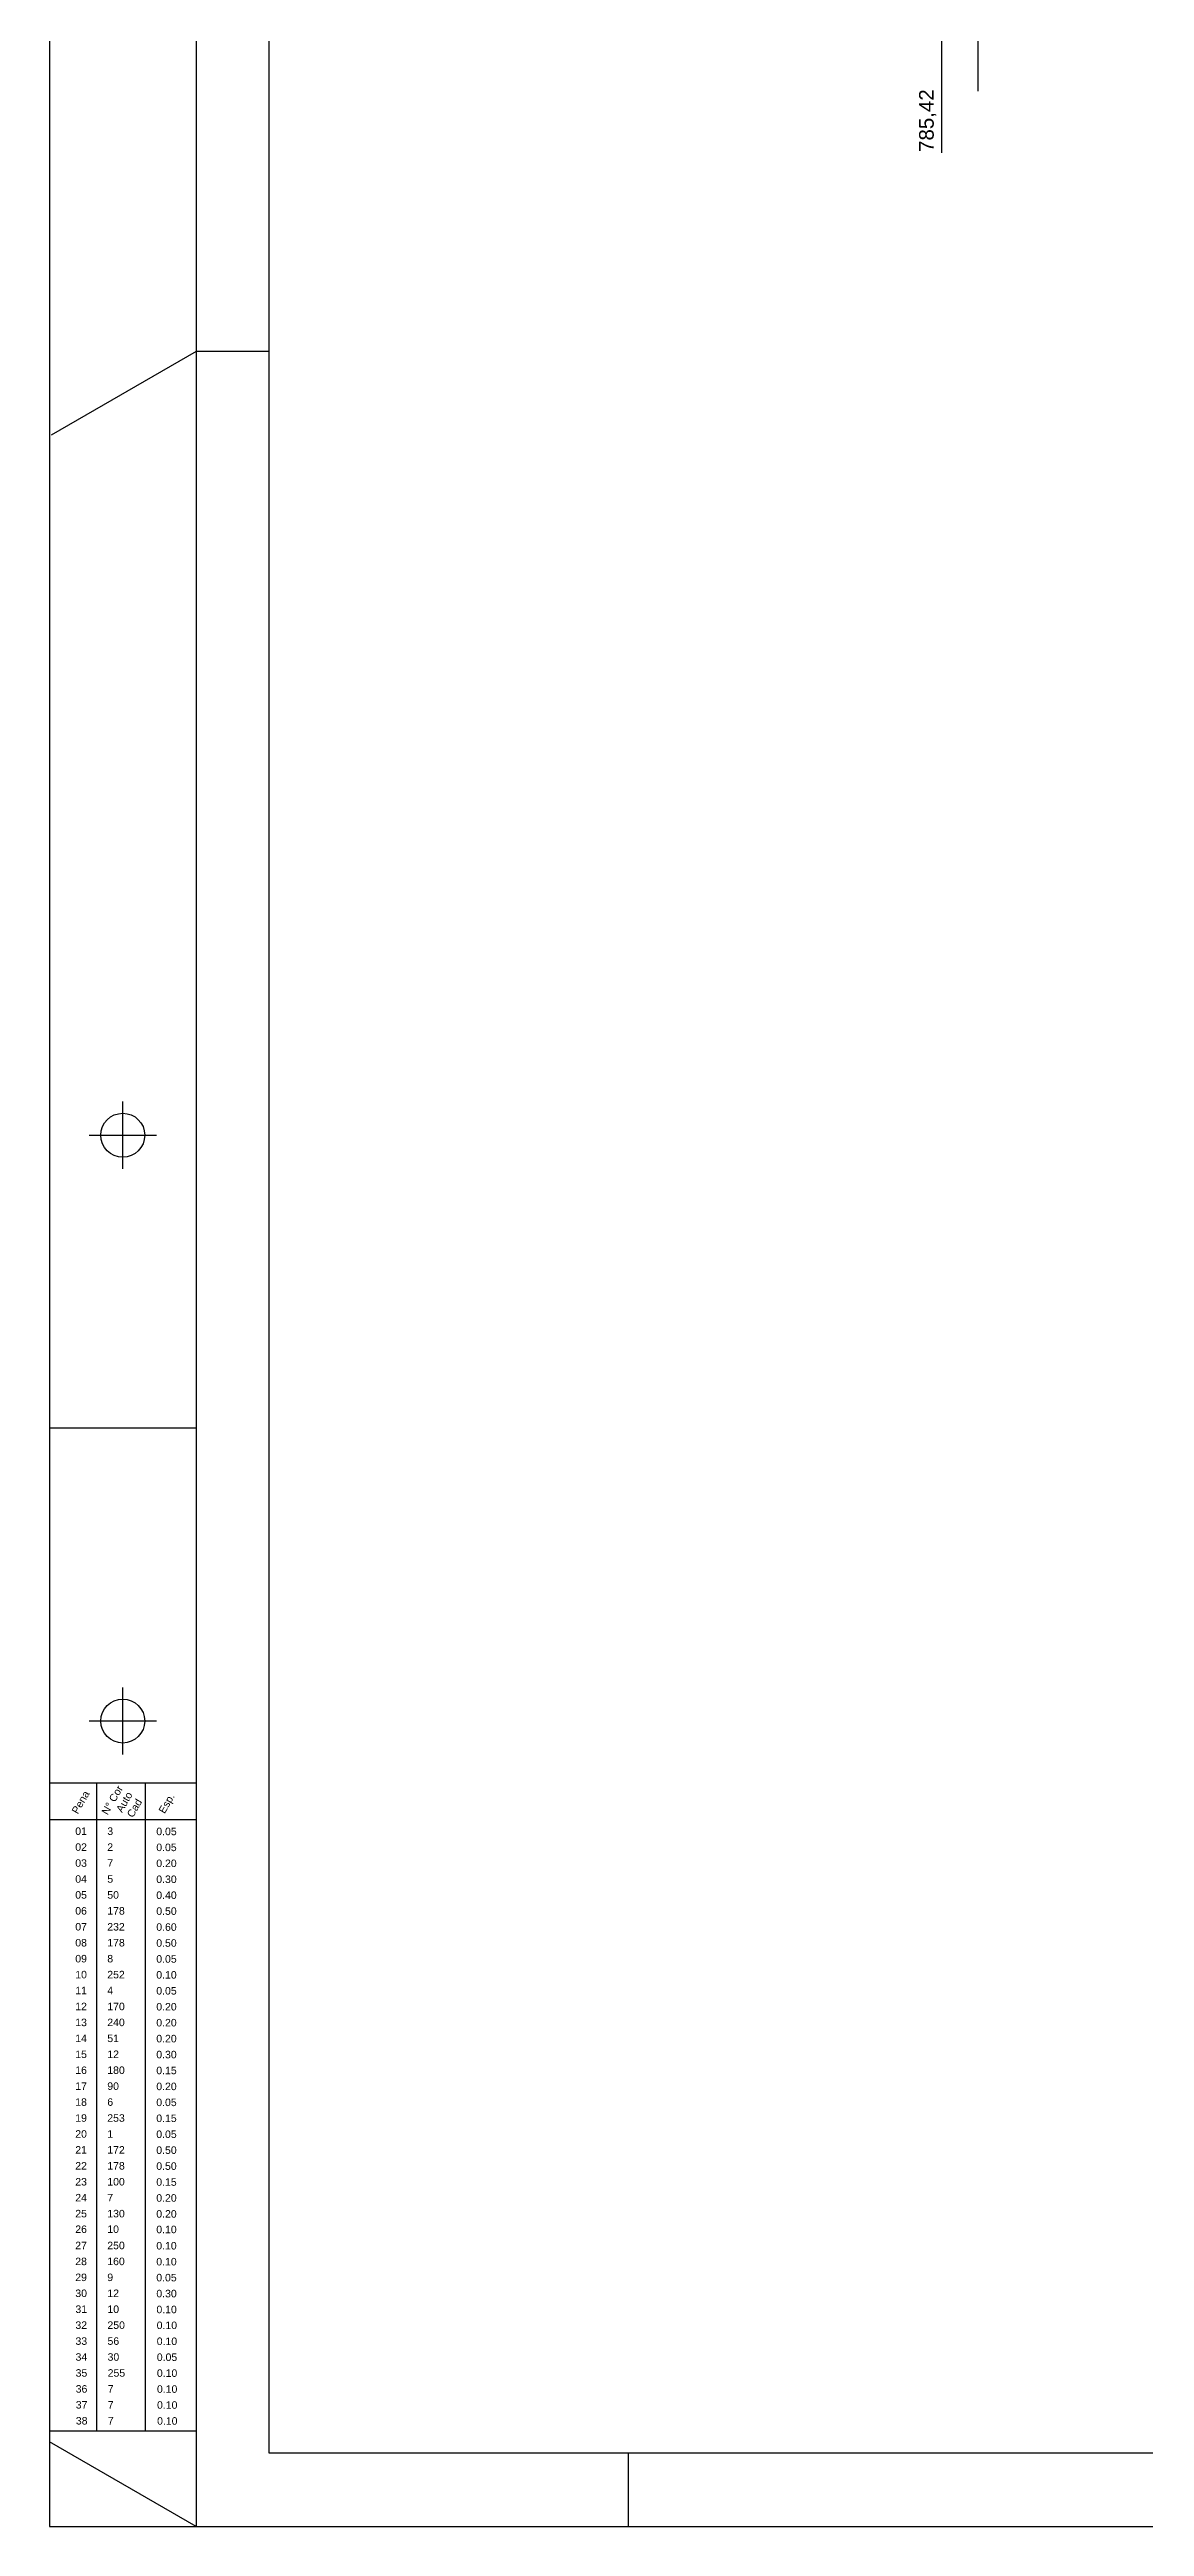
# Model space of a CAD drawing. Extents: x 0 to 119, y 0 to 84.
# Drawn here: x 0 to 14.95, y 0 to 33.82 of the extents above; entities that cross this region are included whole.
import ezdxf

# ---------------------------------------------------------------- set-up
doc = ezdxf.new("R2010")
doc.units = 0
doc.header["$MEASUREMENT"] = 0
for name, color, linetype in [('3', 7, 'CONTINUOUS'), ('40', 7, 'CONTINUOUS'), ('7', 232, 'CONTINUOUS')]:
    doc.layers.add(name, color=color, linetype=linetype)
doc.styles.add('TQS_ARIAL', font='arial.ttf')

msp = doc.modelspace()

# ---------------------------------------------------------------- linework, layer by layer
at = {"layer": '3', "color": 7, "linetype": 'Continuous'}
for p, q in [((12.6805, 33.255544), (12.6805, 76.943834)), ((12.1805, 34.336342), (12.1805, 32.416342))]:
    msp.add_line(p, q, dxfattribs=at)
at = {"layer": '40', "linetype": 'Continuous'}
for p, q in [((0, 84.100001), (0, 0)), ((2, 84.100001), (2, 0)), ((2, 29.699799), (0.021088, 28.55727)), ((3, 29.699799), (2, 29.699799)), ((3, 29.699799), (2, 29.699799)), ((1.000007, 18.539825), (1.000007, 19.457843)), ((0.540515, 18.999806), (1.460007, 18.999806)), ((1.999997, 14.999811), (-0.000003, 14.999811)), ((1.000007, 10.53983), (1.000007, 11.457848)), ((0.540515, 10.999811), (1.460007, 10.999811)), ((0, 10.153592), (2, 10.153592)), ((0.644534, 1.306256), (0.644534, 10.153592)), ((1.311557, 1.307681), (1.311557, 10.155017)), ((0, 9.656309), (2, 9.656309)), ((2.000007, -0.000189), (-0.000003, 1.154508)), ((0, 1.307681), (2, 1.307681)), ((2, 0.999998), (2, -0.000002)), ((7.9, 0.999998), (7.9, -0.000002)), ((0, 0), (117.9, -0.000002))]:
    msp.add_line(p, q, dxfattribs=at)
for centre in [(1.000007, 18.998834), (1.000007, 10.998839)]:
    msp.add_circle(centre, 0.3, dxfattribs=at)
at = {"layer": '7', "color": 232, "linetype": 'Continuous'}
for p, q in [((3, 0.999999), (3, 83.100001)), ((117.9, 0.999998), (3, 0.999999))]:
    msp.add_line(p, q, dxfattribs=at)

# ---------------------------------------------------------------- texts
at = {"layer": '3', "color": 7, "linetype": 'Continuous', "style": 'TQS_ARIAL'}
msp.add_text('785,42', height=0.2, rotation=90, dxfattribs=at).set_placement((12.073753, 32.427075))
at = {"layer": '40', "linetype": 'Continuous', "style": 'TQS_ARIAL'}
for s, height, p in [('Pena', 0.102408, (0.384597, 9.720225)), ('N%%d Cor', 0.1024, (0.792414, 9.708075)), ('Auto', 0.1024, (0.990538, 9.739473)), ('Cad', 0.1024, (1.138459, 9.671007)), ('Esp.', 0.102408, (1.570866, 9.725613))]:
    msp.add_text(s, height=height, rotation=60, dxfattribs=at).set_placement(p)
for s, height, p in [(' 01       3', 0.1024, (0.311594, 9.443593)), ('0.05', 0.102408, (1.457711, 9.439873)), (' 02       2', 0.1024, (0.311594, 9.225976)), ('0.05', 0.102408, (1.457711, 9.222256)), (' 03       7', 0.1024, (0.311594, 9.008359)), (' 04       5', 0.1024, (0.311594, 8.790742)), ('0.20', 0.102408, (1.457711, 9.004639)), ('0.30', 0.102408, (1.457711, 8.787022)), (' 05       50', 0.1024, (0.311594, 8.573125)), (' 06       178', 0.1024, (0.311594, 8.355508)), ('0.40', 0.102408, (1.457711, 8.569405)), (' 07       232', 0.1024, (0.311594, 8.137891)), ('0.50', 0.102408, (1.457711, 8.351788)), ('0.60', 0.102408, (1.457711, 8.134171)), (' 08       178', 0.1024, (0.311594, 7.920274)), (' 09       8', 0.102408, (0.311594, 7.702657)), ('0.50', 0.102408, (1.457711, 7.916554)), ('0.05', 0.102408, (1.457711, 7.698937)), (' 10       252', 0.102408, (0.311594, 7.48504)), ('0.10', 0.102408, (1.457711, 7.48132)), (' 11       4', 0.102408, (0.311594, 7.267423)), (' 12       170', 0.102408, (0.311594, 7.049806)), ('0.05', 0.102408, (1.457711, 7.263703)), ('0.20', 0.102408, (1.457711, 7.046086)), (' 13       240', 0.102408, (0.311594, 6.832189)), ('0.20', 0.102408, (1.457711, 6.828469)), (' 14       51', 0.102408, (0.311594, 6.614572)), (' 15       12', 0.102408, (0.311594, 6.396955)), ('0.20', 0.102408, (1.457711, 6.610852)), ('0.30', 0.102408, (1.457711, 6.393235)), (' 16       180', 0.102408, (0.311594, 6.179338)), ('0.15', 0.102408, (1.457711, 6.175618)), (' 17       90', 0.102408, (0.311594, 5.961721)), (' 18       6', 0.102408, (0.311594, 5.744104)), ('0.20', 0.102408, (1.457711, 5.958001)), ('0.05', 0.102408, (1.457711, 5.740384)), (' 20       1', 0.102408, (0.311594, 5.30887)), (' 19       253', 0.102408, (0.311594, 5.526487)), ('0.15', 0.102408, (1.457711, 5.522767)), (' 21       172', 0.102408, (0.311594, 5.091253)), ('0.05', 0.102408, (1.457711, 5.30515)), ('0.50', 0.102408, (1.457711, 5.087533)), (' 22       178', 0.102408, (0.311594, 4.873636)), (' 23       100', 0.102408, (0.311594, 4.656019)), ('0.50', 0.102408, (1.457711, 4.869916)), ('0.15', 0.102408, (1.457711, 4.652299)), (' 24       7', 0.102408, (0.311594, 4.438402)), ('0.20', 0.102408, (1.457711, 4.434682)), (' 25       130', 0.102408, (0.311594, 4.220785)), (' 26       10', 0.102408, (0.311594, 4.008056)), ('0.20', 0.102408, (1.457711, 4.217065)), ('0.10', 0.102408, (1.457711, 4.004335)), (' 27       250', 0.102408, (0.311594, 3.785913)), ('0.10', 0.102408, (1.457711, 3.782193)), (' 28       160', 0.102408, (0.311594, 3.568296)), (' 29       9', 0.102408, (0.311594, 3.350679)), ('0.10', 0.102408, (1.457711, 3.564576)), ('0.05', 0.102408, (1.457711, 3.346959)), (' 30       12', 0.102408, (0.312602, 3.133066)), ('0.30', 0.102408, (1.458709, 3.129345)), (' 31       10', 0.102408, (0.313602, 2.915451)), (' 32       250', 0.102408, (0.313602, 2.697836)), ('0.10', 0.102408, (1.45971, 2.911731)), ('0.10', 0.102408, (1.462889, 2.695459)), (' 33       56', 0.102408, (0.314602, 2.480221)), ('0.10', 0.102408, (1.463888, 2.477845)), (' 34       30', 0.102408, (0.315601, 2.262607)), (' 35       255', 0.102408, (0.3166, 2.044991)), ('0.05', 0.102408, (1.464887, 2.26023)), ('0.10', 0.102408, (1.465886, 2.042615)), (' 36       7', 0.102408, (0.317599, 1.827376)), (' 37       7', 0.102408, (0.318598, 1.609762)), ('0.10', 0.102408, (1.466886, 1.825)), ('0.10', 0.102408, (1.467885, 1.607385)), (' 38       7', 0.102408, (0.319598, 1.392147)), ('0.10', 0.102408, (1.468884, 1.389771))]:
    msp.add_text(s, height=height, dxfattribs=at).set_placement(p)

doc.saveas('drawing.dxf')
